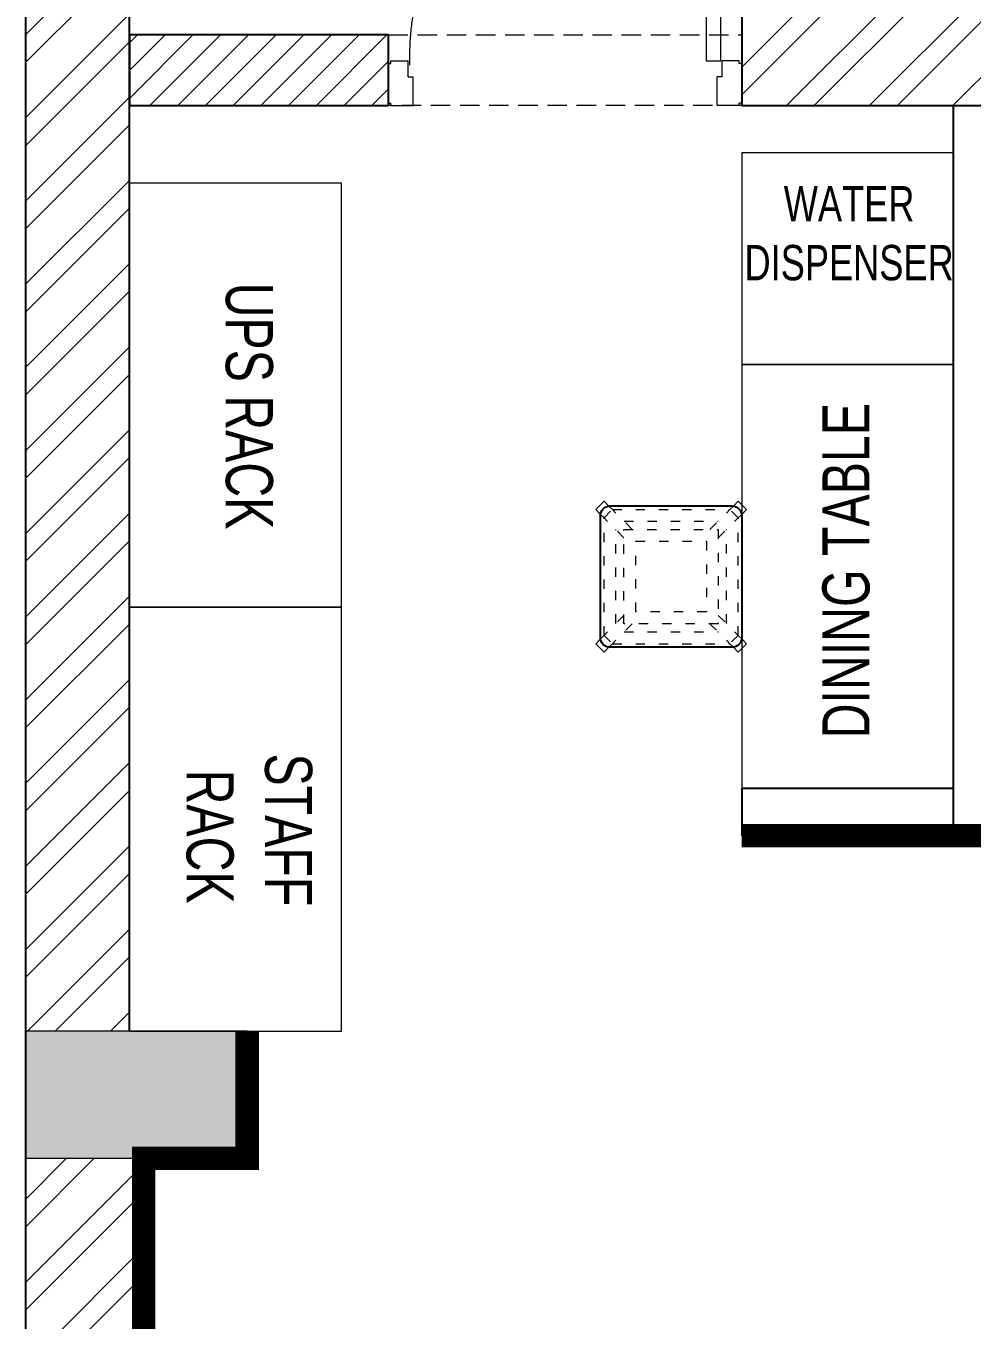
# Model space of a CAD drawing. Header units: feet. Extents: x 3067008 to 3074218, y -5466580 to -5451130.
# Drawn here: x 3067008 to 3069018, y -5456388 to -5453641 of the extents above; entities that cross this region are included whole.
import ezdxf

# ---------------------------------------------------------------- set-up
doc = ezdxf.new("R2010")
doc.units = ezdxf.units.FT
doc.header["$LTSCALE"] = 33
doc.header["$MEASUREMENT"] = 0
for name, pattern in [('a_p6_plan_L18$0$HIDDEN', [0.375, 0.25, -0.125]), ('ACAD_ISO03W100', [30, 12, -18]), ('HIDDEN2', [4.7624999999999975, 3.174999999999998, -1.587499999999999])]:
    doc.linetypes.add(name, pattern=pattern)
for name, color, linetype, lineweight in [('A-COL', 243, 'Continuous', 9), ('column hatch', 5, 'Continuous', 0), ('Door', 2, 'Continuous', 13), ('LENS-CURTAIN', 5, 'a_p6_plan_L18$0$HIDDEN', 9), ('LENS-DIM', 252, 'Continuous', 5), ('LENS-DOOR', 34, 'Continuous', 20), ('LENS-PARTITION', 21, 'Continuous', 25), ('LENS-TEXT', 31, 'Continuous', 5), ('LK-FF&E WALL', 1, 'Continuous', 9), ('LK-TILES FINISH', 251, 'Continuous', 5), ('LN-ELEVATION-1', 81, 'Continuous', 25), ('LN-ELEVATION-3', 125, 'Continuous', 18), ('LN-ELEVATION-5', 167, 'Continuous', 5), ('LN-HATCH', 251, 'Continuous', 0)]:
    doc.layers.add(name, color=color, linetype=linetype, lineweight=lineweight)
doc.layers.add('A-WALL', color=1, linetype='Continuous')
doc.styles.add('LK TXT', font='GILC____.TTF', dxfattribs={"height": 100})

# ---------------------------------------------------------------- blocks, each defined once
blk = doc.blocks.new('*U49')
at = {"layer": 'LENS-DOOR'}
for p, q in [((548121.7424194189, 1779235.250802667), (548121.7424194121, 1778573.792470707)), ((548121.7424194189, 1779235.250802667), (548152.9924194244, 1779235.250802653)), ((548152.9924193986, 1778573.792470693), (548152.9924194244, 1779235.250802653)), ((547447.2632527449, 1778568.584137414), (547452.4715860604, 1778568.584137391)), ((547447.2632527215, 1778484.134138707), (547447.2632527449, 1778568.584137414)), ((547452.4715860653, 1778573.792470743), (547488.9299194093, 1778573.792470734)), ((547452.4715860604, 1778568.584137391), (547452.4715860653, 1778573.792470743)), ((547488.9299193954, 1778539.938304132), (547488.9299194093, 1778573.792470734)), ((548121.7424194121, 1778573.792470707), (548152.9924193986, 1778573.792470693)), ((548192.054919424, 1778573.792470725), (548155.5965860707, 1778573.792470693)), ((548155.5965860611, 1778539.938304095), (548155.5965860707, 1778573.792470693)), ((548192.0549194146, 1778568.584137372), (548192.054919424, 1778573.792470725)), ((548197.2632527373, 1778568.584137372), (548192.0549194146, 1778568.584137372)), ((548197.2632527256, 1778484.134138697), (548197.2632527373, 1778568.584137372)), ((547488.9299193954, 1778539.938304132), (547499.3465860662, 1778539.938304113)), ((547499.3465860639, 1778478.925805386), (547499.3465860662, 1778539.938304113)), ((548145.179919409, 1778478.925805326), (548145.179919395, 1778539.938304067)), ((548155.5965860611, 1778539.938304095), (548145.179919395, 1778539.938304067)), ((547447.2632527215, 1778484.134138707), (547452.4715860627, 1778484.134138707)), ((547452.4715860627, 1778478.925805396), (547452.4715860627, 1778484.134138707)), ((547452.4715860627, 1778478.925805396), (547499.3465860639, 1778478.925805386)), ((548192.0549194006, 1778478.925805345), (548145.179919409, 1778478.925805326)), ((548192.0549194006, 1778478.925805345), (548192.0549194006, 1778484.134138698)), ((548197.2632527256, 1778484.134138697), (548192.0549194006, 1778484.134138698))]:
    blk.add_line(p, q, dxfattribs=at)
at = {"layer": 'LENS-DOOR', "color": 7, "linetype": 'HIDDEN2'}
blk.add_ellipse((548152.9924193986, 1778573.792470693), major_axis=(-661.4583333306382, 0.003443102111827), ratio=0.9999999979146821, start_param=-1.570791121506941, end_param=0.0512086788949202, dxfattribs=at)
blk = doc.blocks.new('A$Ceb5d2849')
at = {"layer": 'column hatch'}
h = blk.add_hatch(color=8, dxfattribs=at)
h.dxf.hatch_style = 1
h.paths.add_polyline_path([(-1933.002912023104, -259.4416727423668), (-2403.002912023105, -259.4416727423668), (-2403.002912023105, -529.4416727423667), (-1933.002912023104, -529.4416727423667)])
h.paths.add_polyline_path([(-1933.002912023104, -3449.441672742367), (-2403.002912023105, -3449.441672742367), (-2403.002912023105, -3699.441672742367), (-1933.002912023104, -3699.441672742367)])
at = {"layer": 'LN-HATCH'}
h = blk.add_hatch(dxfattribs=at)
h.set_pattern_fill('ANSI32', color=256, scale=333, angle=180)
h.set_pattern_definition([(225, (-4855153.921545184, 5277309.766559889), (88.29995930067012, -88.29995930067015), []), (225, (-4855212.788184619, 5277309.766559889), (88.29995930067012, -88.29995930067015), [])])
edge = h.paths.add_edge_path()
edge.add_line((3911.997087976896, -6821.441672743297), (3911.997087976896, -9854.441672743298))
edge.add_line((3911.997087976896, -9854.441672743298), (4156.997087976895, -9854.441672743298))
edge.add_line((4156.997087976895, -9854.441672743298), (4156.997087976895, -6769.441672743297))
edge.add_line((4156.997087976895, -6769.441672743297), (3911.997087976896, -6769.441672743297))
edge = h.paths.add_edge_path()
edge.add_line((4156.997087976895, -3694.441672743298), (3911.997087976896, -3694.441672743298))
edge.add_line((3911.997087976896, -3694.441672743298), (3911.997087976896, -6514.441672743298))
edge.add_line((3911.997087976896, -6514.441672743298), (4156.997087976895, -6514.441672743298))
edge.add_line((4156.997087976895, -6571.441672742366), (4156.997087976895, -3698.258792048321))
h.paths.add_polyline_path([(4156.997087976895, -474.4416727432981), (3906.997087976895, -474.4416727432981), (3906.997087976895, -3434.441672743298), (4156.997087976895, -3434.441672743298)])
h.paths.add_polyline_path([(4156.997087976895, 1955.55832725577), (366.9970879768953, 1955.55832725577), (366.9970879768953, 1705.558327256702), (3906.997087976895, 1705.558327256702), (3906.997087976895, -224.4416727432981), (4156.997087976895, -224.4416727432981)])
edge = h.paths.add_edge_path()
edge.add_line((-2403.002912023105, 2980.558327257633), (-2153.002912023105, 2980.558327257633))
edge.add_line((-2183.002912023105, 2980.558327256702), (-2183.002912023105, 4135.558327257633))
edge.add_line((-2183.002912023105, 4135.558327257633), (-883.0029120231047, 4135.558327257633))
edge.add_line((-883.0029120231047, 4135.558327257633), (-883.0029120231047, 1705.55832725577))
edge.add_line((-883.0029120231047, 1705.55832725577), (131.9970879713073, 1705.55832725577))
edge.add_line((131.9970879713073, 1705.55832725577), (131.9970879713073, 1955.55832725577))
edge.add_line((131.9970879713073, 1955.55832725577), (-633.0029120231047, 1955.55832725577))
edge.add_line((-633.0029120231047, 1955.55832725577), (-633.0029120231047, 4385.558327257633))
edge.add_line((-633.0029120231047, 4385.558327257633), (-2403.002912023105, 4385.558327257633))
edge.add_line((-2403.002912023105, 4385.558327257633), (-2403.002912023105, 2987.834062271751))
edge = h.paths.add_edge_path()
edge.add_line((-2403.002912023105, 2698.558327257633), (-2403.002912023105, -291.4416727423668))
edge.add_line((-2403.002912023105, -259.4416727423668), (-2183.002912023105, -259.4416727423668))
edge.add_line((-2183.002912023105, -259.4416727423668), (-2183.002912023105, 2695.558327257634))
edge.add_line((-2183.002912023105, 2695.558327257634), (-2403.002912023105, 2695.558327257634))
h.paths.add_polyline_path([(-2153.002912023105, -529.4416727423667), (-2403.002912023105, -529.4416727423667), (-2403.002912023105, -3449.441672742367), (-2153.002912023105, -3449.441672742367)])
edge = h.paths.add_edge_path()
edge.add_line((-2403.002912023105, -6548.441672742367), (-2153.002912023105, -6548.441672742367))
edge.add_line((-2153.002912023105, -6571.441672743297), (-2153.002912023105, -3699.441672742367))
edge.add_line((-2153.002912023105, -3699.441672742367), (-2403.002912023105, -3699.441672742367))
edge.add_line((-2403.002912023105, -3699.441672742367), (-2403.002912023105, -6571.441672743297))
edge = h.paths.add_edge_path()
edge.add_line((-2403.002912023105, -6791.441672742367), (-2403.002912023105, -9911.441672742369))
edge.add_line((-2403.002912023105, -9876.441672742367), (-2153.002912023105, -9876.441672742367))
edge.add_line((-2153.002912023105, -9876.441672742367), (-2153.002912023105, -6796.441672742367))
edge.add_line((-2153.002912023105, -6796.441672742367), (-2403.002912023105, -6796.441672742367))
h = blk.add_hatch(dxfattribs=at)
h.set_pattern_fill('ANSI31', color=256, scale=333, angle=180)
h.set_pattern_definition([(225, (-2153.002912023105, 1714.175634865649), (29.43331976689004, -29.43331976689005), [])])
h.paths.add_polyline_path([(-1633.002912025899, 1855.55832725577), (-2183.002912023105, 1855.55832725577), (-2183.002912023105, 1705.55832725577), (-1633.002912025899, 1705.55832725577)])
at = {"layer": 'A-COL'}
for p, q in [((-1933.002912023104, -259.4416727423668), (-2403.002912023105, -259.4416727423668)), ((-1933.002912023104, -529.4416727423667), (-1933.002912023104, -259.4416727423668)), ((-2403.002912023105, -529.4416727423667), (-1933.002912023104, -529.4416727423667))]:
    blk.add_line(p, q, dxfattribs=at)
at = {"layer": 'A-WALL'}
for p, q in [((-2403.002912023105, -10131.44167274236), (-2403.002912023105, 4385.558327257633)), ((-883.0029120231047, 4135.558327257633), (-883.0029120231047, 1705.55832725577)), ((-2183.002912023105, -259.4416727423668), (-2183.002912023105, 2695.558327256702)), ((-883.0029120231047, 1705.55832725577), (131.9970879713073, 1705.55832725577)), ((-2153.002912023105, -3449.441672742367), (-2153.002912023105, -529.4416727423667))]:
    blk.add_line(p, q, dxfattribs=at)
blk.add_lwpolyline([(-1633.002912025899, 1855.55832725577), (-2183.002912023105, 1855.55832725577), (-2183.002912023105, 1705.55832725577), (-1633.002912025899, 1705.55832725577)], close=True, dxfattribs=at)
at = {"layer": 'LENS-CURTAIN', "ltscale": 5}
blk.add_lwpolyline([(-1633.002912025899, 1855.55832725577), (-883.0029120231047, 1855.55832725577), (-883.0029120231047, 1705.55832725577), (-1633.002912025899, 1705.55832725577)], close=True, dxfattribs=at)
at = {"layer": 'Door'}
blk.add_blockref('*U49', (-549080.2661647546, -1776773.367478087), dxfattribs=at)
blk = doc.blocks.new('Stool')
at = {"layer": 'LN-ELEVATION-1', "ltscale": 0.5}
blk.add_lwpolyline([(-130, 300), (130, 300, -0.4142135623730951), (150, 280), (150, 20, -0.4142135623730951), (130, 0), (-130, 0, -0.4142135623730951), (-150, 20), (-150, 280, -0.4142135623730951)], format="xyb", close=True, dxfattribs=at)
at = {"layer": 'LN-ELEVATION-3', "linetype": 'ACAD_ISO03W100', "ltscale": 0.05}
for p, q in [((-82.3223304701969, 250), (-124.6966991401277, 292.374368671095)), ((-124.696699141059, 292.3743686703965), (124.6966991401277, 292.374368671095)), ((82.3223304701969, 250), (124.6966991401277, 292.374368671095)), ((-100, 232.3223304701969), (-142.3743686703965, 274.6966991415247)), ((-142.3743686708621, 274.6966991410591), (-142.3743686708621, 25.30330085894093)), ((-117.3743686703965, 249.6966991408263), (-117.3743686703965, 50.30330085847527)), ((-99.69669914059341, 267.3743686703965), (99.69669913966209, 267.374368671095)), ((100, 232.3223304701969), (142.3743686703965, 274.6966991415247)), ((117.3743686703965, 249.6966991408263), (117.3743686703965, 50.30330085847527)), ((142.3743686708621, 274.6966991410591), (142.3743686708621, 25.30330085894093)), ((-100, 67.67766952980308), (-142.3743686703965, 25.30330085847527)), ((100, 67.67766952980308), (142.3743686703965, 25.30330085847527)), ((-82.3223304701969, 50), (-124.6966991401277, 7.625631328905001)), ((-99.69669914059341, 32.62563132960349), (99.69669913966209, 32.625631328905)), ((82.3223304701969, 50), (124.6966991401277, 7.625631328905001)), ((-124.696699141059, 7.625631329603493), (124.6966991401277, 7.625631328905001))]:
    blk.add_line(p, q, dxfattribs=at)
for points in [[(-132.2008663183078, 299.8785358476453), (-124.696699141059, 292.3743686703965), (-142.3743686708621, 274.6966991410591), (-149.8785358476452, 282.200866318075)], [(132.2008663183078, 299.8785358476453), (124.696699141059, 292.3743686703965), (142.3743686708621, 274.6966991410591), (149.8785358476452, 282.200866318075)], [(-132.2008663183078, 0.1214641523547471), (-124.696699141059, 7.625631329603493), (-142.3743686708621, 25.30330085894093), (-149.8785358476452, 17.79913368192501)], [(132.2008663183078, 0.1214641523547471), (124.696699141059, 7.625631329603493), (142.3743686708621, 25.30330085894093), (149.8785358476452, 17.79913368192501)]]:
    blk.add_lwpolyline(points, dxfattribs=at)
for points in [[(-100, 250), (100, 250), (100, 50), (-100, 50)], [(-75, 225), (75, 225), (75, 75), (-75, 75)]]:
    blk.add_lwpolyline(points, close=True, dxfattribs=at)
at = {"layer": 'LN-ELEVATION-5', "ltscale": 0.5}
for points in [[(-149.8785358476452, 282.200866318075), (-160.0520382001996, 292.3743686706293), (-142.3743686708621, 310.0520381999668), (-132.2008663183078, 299.8785358478781)], [(149.8785358476452, 282.200866318075), (160.0520382001996, 292.3743686706293), (142.3743686708621, 310.0520381999668), (132.2008663183078, 299.8785358478781)], [(-149.8785358476452, 17.79913368192501), (-160.0520382001996, 7.625631329370662), (-142.3743686708621, -10.05203819996677), (-132.2008663183078, 0.1214641521219164)], [(149.8785358476452, 17.79913368192501), (160.0520382001996, 7.625631329370662), (142.3743686708621, -10.05203819996677), (132.2008663183078, 0.1214641521219164)]]:
    blk.add_lwpolyline(points, dxfattribs=at)

msp = doc.modelspace()

# ---------------------------------------------------------------- linework, layer by layer
at = {"layer": 'LENS-PARTITION'}
for points in [[(3069078.310364515, -5455359.969816838), (3068978.310364514, -5455359.969816838), (3068978.310364514, -5453809.969816838), (3069078.310364515, -5453809.969816838)], [(3068528.310364515, -5455359.969816838), (3068978.310364514, -5455359.969816838), (3068978.310364514, -5455259.969816839), (3068528.310364515, -5455259.969816839)]]:
    msp.add_lwpolyline(points, close=True, dxfattribs=at)
at = {"layer": 'LK-FF&E WALL'}
for points in [[(3068528.310364515, -5454359.969816838), (3068978.310364514, -5454359.969816838), (3068978.310364514, -5453909.969816838), (3068528.310364515, -5453909.969816838)], [(3067678.310364515, -5454874.969816836), (3067678.310364515, -5453974.969816837), (3067228.310364515, -5453974.969816837), (3067228.310364515, -5454874.969816836)], [(3068978.310364514, -5455259.969816839), (3068978.310364514, -5454359.969816838), (3068528.310364515, -5454359.969816838), (3068528.310364515, -5455259.969816839)], [(3067678.310364515, -5455774.969816836), (3067678.310364515, -5454874.969816836), (3067228.310364515, -5454874.969816836), (3067228.310364515, -5455774.969816836)]]:
    msp.add_lwpolyline(points, close=True, dxfattribs=at)
at = {"layer": 'LK-TILES FINISH', "color": 212, "linetype": 'ACAD_ISO03W100', "ltscale": 0.05, "const_width": 50}
for points in [[(3068458.310364509, -5457173.969816838), (3069658.31036451, -5457173.969816838), (3069658.31036451, -5456362.969816836), (3069508.310364509, -5456362.969816836), (3069508.310364509, -5456112.969816837), (3069658.31036451, -5456112.969816837), (3069658.31036451, -5455359.969816838), (3068528.310364515, -5455359.969816838)], [(3067478.310364515, -5455774.969816836), (3067478.310364515, -5456044.969816836), (3067258.310364515, -5456044.969816836), (3067258.310364515, -5457173.969816838)]]:
    msp.add_lwpolyline(points, dxfattribs=at)

# ---------------------------------------------------------------- block references
at = {"layer": 'LENS-DIM', "color": 2}
msp.add_blockref('A$Ceb5d2849', (3069411.313276538, -5455515.528144094), dxfattribs=at)
at = {"layer": 'LK-FF&E WALL', "rotation": 90}
msp.add_blockref('Stool', (3068528.310364515, -5454809.969816839), dxfattribs=at)

# ---------------------------------------------------------------- texts
at = {"layer": 'LENS-TEXT', "color": 0, "linetype": 'Continuous', "ltscale": 3, "insert": (3068756.317056324, -5454081.395202567), "char_height": 75, "attachment_point": 5, "style": 'LK TXT'}
msp.add_mtext_dynamic_manual_height_columns('WATER \\PDISPENSER', width=264.1621858484572, gutter_width=0.7499999999999996, heights=[0], dxfattribs=at)
at = {"layer": 'LENS-TEXT', "color": 0, "linetype": 'Continuous', "ltscale": 3, "char_height": 100, "attachment_point": 5, "style": 'LK TXT'}
for s, width, insert, rotation in [('UPS RACK ', 1099.486866972408, (3067482.098930201, -5454447.732920776), 269.99999999999994), ('DINING TABLE', 783.9636358173434, (3068750.300517752, -5454797.401698505), 89.99999999999993), ('STAFF\\P RACK', 1099.486866972408, (3067482.098930201, -5455347.732920776), 269.99999999999994)]:
    msp.add_mtext_dynamic_manual_height_columns(s, width=width, gutter_width=0.9999999999999992, heights=[0], dxfattribs=dict(at, insert=insert, rotation=rotation))

doc.saveas('drawing.dxf')
